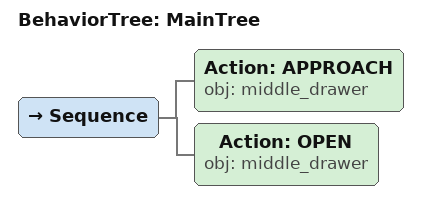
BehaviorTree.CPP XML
<root main_tree_to_execute="MainTree">
  <BehaviorTree ID="MainTree">
    <Sequence>
      <!-- Approach middle_drawer -->
      <Action ID="APPROACH" obj="middle_drawer" />
      <!-- Open middle_drawer -->
      <Action ID="OPEN" obj="middle_drawer" />
    </Sequence>
  </BehaviorTree>
</root>
